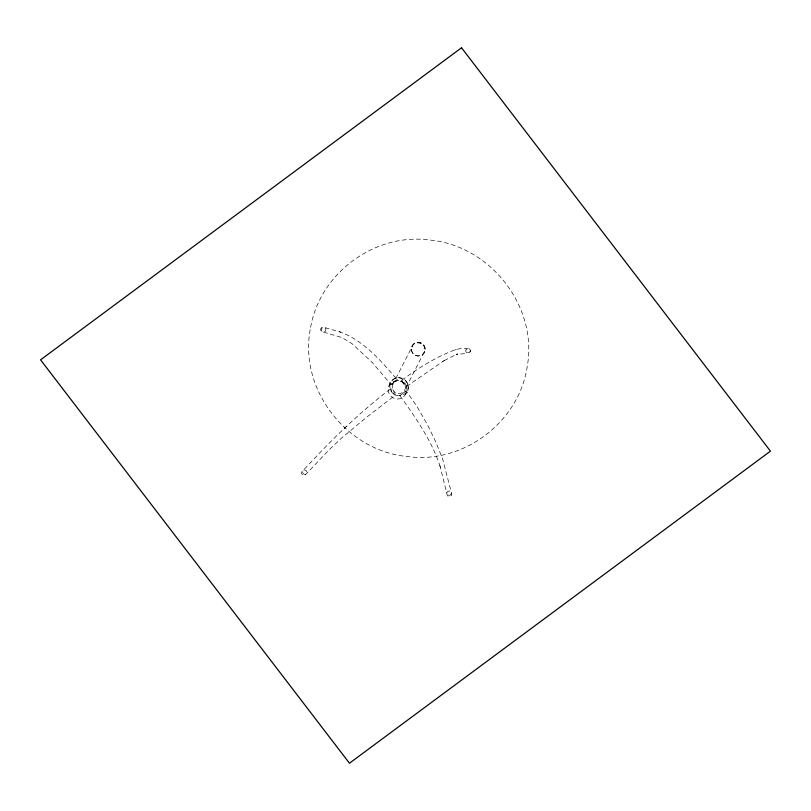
<?xml version="1.0" encoding="UTF-8"?>
<svg xmlns="http://www.w3.org/2000/svg" width="811" height="811" viewBox="0 0 811 811"><rect width="100%" height="100%" fill="white"/><g stroke="black" fill="none" stroke-linecap="round" stroke-linejoin="round"><path stroke-width="0.61" stroke-dasharray="4.05 3.04" d="M388.945 386.046C393.386 369.167 416.631 381.434 405.358 394.693A9.296 9.114 27.1 0 1 389.321 394.176A9.296 9.114 27.1 0 1 397.572 380.714A9.296 9.114 27.1 0 1 405.358 394.693M392.615 384.728L411.947 346.946C414.634 338.968 427.549 343.803 424.427 351.589L405.094 389.371M390.983 384.394L397.197 379.649L391.003 384.505L372.188 362.395L352.065 343.722L342.11 337.579L322.403 331.8C319.514 331.375 320.365 326.64 323.204 327.188L335.389 330.614C361.402 337.579 380.207 360.064 397.106 379.538M406.118 390.902L399.874 395.626L406.108 390.811L416.895 406.352L427.539 424.893L435.578 441.519L442.634 459.036L451.768 494.102C452.153 496.829 447.56 497.589 447.145 494.822L440.191 466.771M390.233 389.087C364.19 408.967 340.164 431.442 317.577 455.153L301.864 471.759C300.252 473.898 303.75 476.827 305.504 474.709L329.002 449.933L341.36 438.244L366.592 417.26L395.261 395.17A3.943 0.649 53.4 0 0 392.696 390.537A3.943 0.649 53.4 0 0 391.064 390.213A3.943 0.649 53.4 0 0 395.21 395.15M346.571 426.383L344.482 428.35M401.84 380.136C418.172 368.366 435.345 357.225 454.292 350.139C470.451 344.675 480.163 353.535 456.887 354.225M406.625 386.391L443.394 361.077M442.826 361.422L444.722 360.256M444.164 360.601L456.836 354.235M455.052 349.906L456.248 349.582M339.312 331.689L339.86 331.861M340.113 331.932L340.671 332.094M399.965 395.748C415.607 417.584 431.553 440.251 439.978 466.021M439.836 465.504L440.343 467.288M310.218 329.661C298.975 389.746 346.946 450.977 407.386 456.542C463.02 464.348 518.858 422.399 527.14 366.967C538.382 306.882 490.412 245.642 429.972 240.076C374.337 232.27 318.5 274.219 310.218 329.661M457.455 354.072L456.269 354.387L457.455 354.072M411.339 350.058A6.934 6.792 27.1 0 0 422.389 354.762A6.934 6.792 27.1 0 0 420.828 343.012A6.934 6.792 27.1 0 0 411.339 350.058M411.451 349.825A6.934 6.792 27.1 0 0 422.501 354.539A6.934 6.792 27.1 0 0 420.95 342.789A6.934 6.792 27.1 0 0 411.451 349.825M391.003 390.993A9.205 9.022 27.1 0 0 406.889 391.51A9.205 9.022 27.1 0 0 399.174 377.662A9.205 9.022 27.1 0 0 391.003 390.993M324.917 331.608A2.342 2.251 -74.2 0 0 324.572 327.583A2.342 2.251 -74.2 0 0 321.379 329.976A2.342 2.251 -74.2 0 0 324.917 331.608M466.203 349.298A2.342 2.311 85.4 0 0 467.754 353.049A2.342 2.311 85.4 0 0 470.177 349.815A2.342 2.311 85.4 0 0 466.203 349.298M448.23 495.156A2.342 2.119 -13.7 0 0 451.443 492.784A2.342 2.119 -13.7 0 0 447.723 491.507A2.342 2.119 -13.7 0 0 448.23 495.156M302.533 472.245A2.342 2.058 43.5 0 0 306.132 474.009A2.342 2.058 43.5 0 0 305.463 470.208A2.342 2.058 43.5 0 0 302.533 472.245M402.144 381.646A3.943 0.75 53.5 0 0 406.311 386.553A3.943 0.75 53.5 0 0 403.898 381.869A3.943 0.75 53.5 0 0 402.144 381.646M392.788 389.604A6.66 6.529 27.1 0 0 404.213 391.003A6.66 6.529 27.1 0 0 399.57 380.541A6.66 6.529 27.1 0 0 392.788 389.604"/><path stroke-width="1.22" d="M461.53 47.778L40.55 359.841L349.47 763.222L770.45 451.159L461.53 47.778"/></g></svg>
